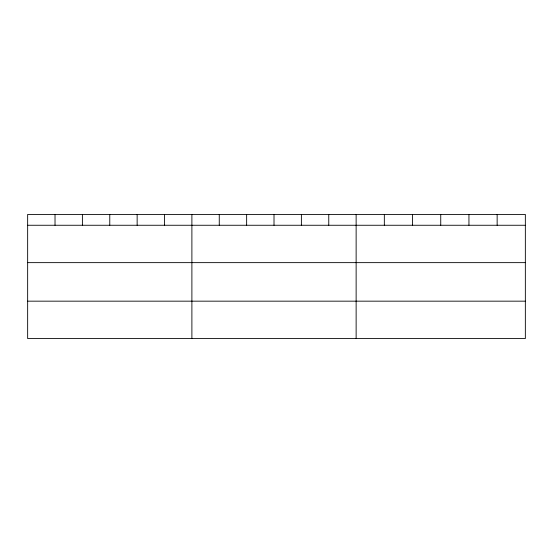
<?xml version="1.0" encoding="UTF-8"?>
<svg xmlns="http://www.w3.org/2000/svg" width="553" height="553" viewBox="0 0 553 553"><rect width="100%" height="100%" fill="white"/><g stroke="black" fill="none" stroke-linecap="round" stroke-linejoin="round"><path stroke-width="0.83" d="M525.35 225.258L525.35 338.554L27.65 338.554L27.65 214.446L525.35 214.446L525.35 225.258L27.65 225.258M27.65 262.64L525.35 262.64M27.65 301.164L525.35 301.164M497.147 214.446L497.147 225.258M468.944 214.446L468.944 225.258M440.741 214.446L440.741 225.258M412.538 214.446L412.538 225.258M384.335 214.446L384.335 225.258M356.132 214.446L356.132 338.554M328.759 214.446L328.759 225.258M301.385 214.446L301.385 225.258M274.012 214.446L274.012 225.258M246.638 214.446L246.638 225.258M219.264 214.446L219.264 225.258M191.891 214.446L191.891 338.554M164.518 214.446L164.518 225.258M137.144 214.446L137.144 225.258M109.771 214.446L109.771 225.258M82.397 214.446L82.397 225.258M55.023 214.446L55.023 225.258"/></g></svg>
